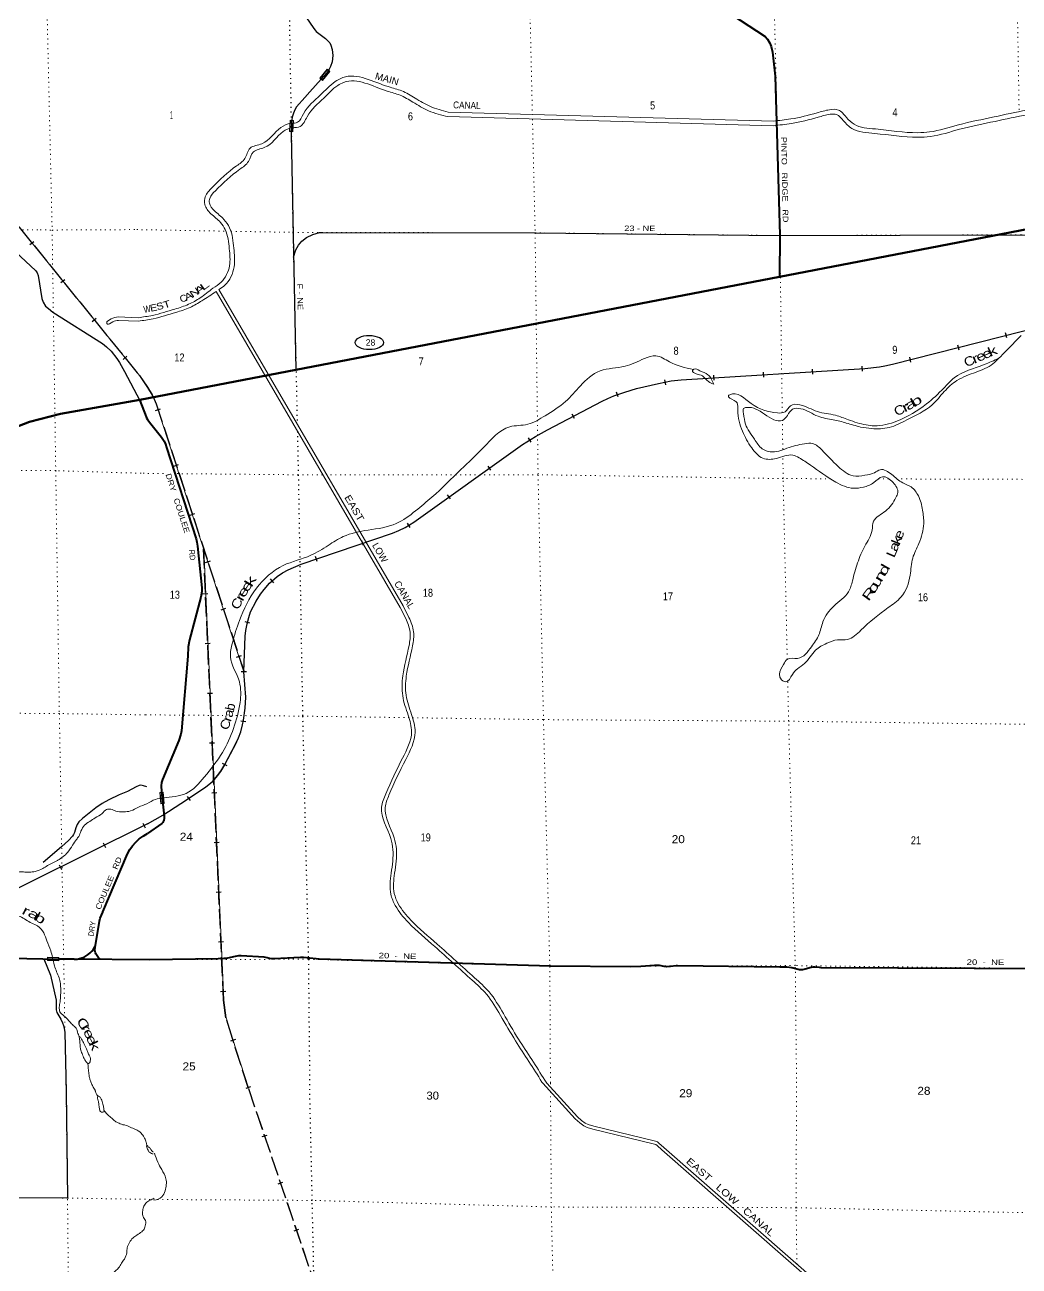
# Model space of a CAD drawing. Header units: feet. Extents: x 248627 to 501257, y -181930 to 5472.
# Drawn here: x 402043 to 423776, y -46077 to -18942 of the extents above; entities that cross this region are included whole.
import ezdxf
from ezdxf.enums import TextEntityAlignment as Align

# ---------------------------------------------------------------- set-up
doc = ezdxf.new("R2010")
doc.units = ezdxf.units.FT
doc.header["$LTSCALE"] = 70
for name, pattern in [('DOTTED', [1.5, 0.3, -1.2]), ('LONG_DASHED', [7.5, 6, -1.5]), ('MEDIUM_DASHED', [4.5, 3, -1.5])]:
    doc.linetypes.add(name, pattern=pattern)
for name, color, linetype, lineweight in [('17', 7, 'Continuous', 25), ('23', 7, 'Continuous', 70), ('26', 7, 'Continuous', 40), ('27', 7, 'Continuous', 40), ('29', 7, 'Continuous', 25), ('31', 7, 'Continuous', 13), ('34', 7, 'Continuous', 25), ('39', 7, 'Continuous', 13), ('41', 7, 'MEDIUM_DASHED', 13), ('49', 7, 'Continuous', 25), ('6', 7, 'DOTTED', 25), ('61', 7, 'Continuous', 13), ('63', 7, 'Continuous', 25), ('7', 7, 'DOTTED', 13)]:
    doc.layers.add(name, color=color, linetype=linetype, lineweight=lineweight)
doc.layers.add('30', color=7, linetype='Continuous')

msp = doc.modelspace()

# ---------------------------------------------------------------- linework, layer by layer
at = {"layer": '17'}
msp.add_ellipse((409573.38, -25887.16), major_axis=(309.24, -1), ratio=0.500121, dxfattribs=at)
at = {"layer": '23'}
msp.add_line((404554.73, -27140.36), (418540.17, -24448.1), dxfattribs=at)
for points in [[(418540.17, -24448.1), (428456.23, -22539.22), (428910.3, -22474.52), (429124.31, -22456.94)], [(381651.91, -38801.59), (391348.49, -35219.13), (391771.27, -35045.61), (392206.8, -34813.14), (392615.65, -34536.42), (400624.1, -28376.74), (401011.34, -28129.76), (401565.02, -27843.75), (402145.56, -27617.18), (402819.7, -27443.19), (404554.73, -27140.36)]]:
    msp.add_lwpolyline(points, dxfattribs=at)
at = {"layer": '26'}
msp.add_line((404773.59, -39378.54), (403123.39, -39369.4), dxfattribs=at)
for points in [[(417133.21, -18483.45), (418225.14, -19196.64), (418274.06, -19253.62), (418327.26, -19342.56), (418357.38, -19416.89), (418383.64, -19539.33), (418445.45, -20064.35), (418544.31, -23541), (418540.17, -24448.1)], [(404555.01, -27156.1), (404693.27, -27514.12), (404702.57, -27535.83), (404724.26, -27568.39), (404794.55, -27661.43), (405028.78, -27953.72), (405061.32, -28001.79), (405084.57, -28045.21), (405115.56, -28111.88), (405142.02, -28181.33), (405790.62, -30180.35), (405805.17, -30248.64), (405816.42, -30339.18), (405913.1, -31246.74), (405913.71, -31288), (405910.02, -31329.88), (405886.02, -31453.67), (405640.56, -32383.44), (405610.01, -32540.88), (405602.08, -32744.39), (405466.17, -34375.32), (405450.3, -34446.18), (405407.98, -34583.41), (405054.72, -35437.23), (405033.44, -35502.16), (405023.96, -35574.53), (405027.3, -35701.38), (405085.34, -36250.61), (405085.35, -36299.95), (405082.09, -36325.17), (405079.15, -36343.37), (405069.86, -36365.08), (405059.01, -36380.58), (405037.31, -36400.74), (404724.24, -36619.3)], [(403586.13, -39069.02), (403674.05, -38534.55), (403691.42, -38467.89), (403715.66, -38403.42), (403746.51, -38341.84), (403750.55, -38334.83), (404288.19, -37061.82), (404339.28, -36971.11), (404399.57, -36886.23), (404468.4, -36808.13), (404545.02, -36737.65), (404628.59, -36675.56), (404685.3, -36640.96), (404724.24, -36619.3)], [(403123.39, -39369.4), (403155.04, -39367.07), (403183.61, -39364.97), (403236.47, -39355.47), (403288.04, -39340.48), (403337.77, -39320.19), (403385.11, -39294.81), (403429.53, -39264.62), (403470.55, -39229.96), (403507.73, -39191.19), (403540.65, -39148.76), (403568.95, -39103.11), (403572.9, -39095.27), (403586.13, -39069.02)], [(403705.43, -39372.44), (403697.49, -39367.87), (403675.64, -39353.12), (403655.44, -39336.17), (403637.13, -39317.21), (403620.89, -39296.43), (403606.92, -39274.07), (403595.37, -39250.37), (403586.35, -39225.59), (403579.97, -39200.01), (403576.31, -39173.9), (403575.39, -39147.54), (403577.23, -39121.24), (403581.81, -39095.28), (403586.13, -39069.02)], [(381662.11, -39440.1), (386953.72, -39308.67), (392279.71, -39239.74), (397541.2, -39257.57), (402785.24, -39365.91)], [(429482.23, -39600.68), (419445.52, -39552.39), (419413.28, -39550.73), (419309.15, -39538.43), (419270.4, -39538.43), (419228.13, -39546.71), (419099.79, -39588.39), (419037.95, -39598.91), (419000.76, -39600.46), (418975.14, -39597.8), (418805.73, -39559.37), (418698.57, -39544.64), (418543.94, -39538.05), (416308.16, -39509.73), (416276.11, -39512.41), (416157.58, -39529.82), (416075.71, -39531.44), (416018.68, -39523.27), (415914.55, -39503.53), (415883.55, -39501.98), (415805.2, -39503.45), (415507.66, -39526.83), (415270.65, -39530.67), (413528.67, -39522.98), (408472.95, -39367.18), (408408.94, -39359.79), (408130.77, -39330.23), (408064.3, -39332.7), (407488.92, -39362.44), (407443.69, -39360.93), (407392.84, -39351.58), (407337.06, -39336.08), (407274.3, -39324.51), (406770.95, -39291.73), (406713.31, -39293.44), (406642.32, -39305.21), (406469.71, -39345.36), (406443.67, -39350.81), (406392.53, -39355.47), (406270.68, -39361.63), (404773.59, -39378.54)], [(403123.39, -39369.4), (402891.62, -39368.11), (402785.81, -39365.92)]]:
    msp.add_lwpolyline(points, dxfattribs=at)
at = {"layer": '29'}
for p, q in [((404219.84, -26518.36), (404555.01, -27156.1)), ((402914.42, -40960.34), (402944.25, -42266.19))]:
    msp.add_line(p, q, dxfattribs=at)
for points in [[(407944.09, -18416.92), (408356.78, -19023.97), (408386.21, -19059.73), (408411.12, -19085.4), (408497.77, -19153.61), (408617.3, -19243.11), (408705.64, -19339.41), (408730.86, -19383.58), (408757.24, -19479.11), (408772.89, -19612.79), (408760.29, -19749.49), (408726.66, -19856.73), (408697.24, -19909.31), (408645.2, -19989.67), (408268.4, -20406.52), (408163.46, -20531.75), (407979.8, -20738.45), (407940.68, -20798.85), (407915.27, -20875.11), (407889.38, -20960.82), (407879.53, -21017.48), (407872.15, -21075.36), (407869.23, -21126.91), (407864.76, -21329.06), (407965.15, -26483.84)], [(407912.89, -24019), (407965.9, -23858.55), (408021.19, -23755.29), (408096.2, -23673.49), (408199.87, -23593.46), (408339.98, -23526.29), (408407.23, -23505.26), (408484.43, -23485.15), (408543.52, -23485.15), (413196.03, -23490.35), (418540.62, -23549.01), (423821.6, -23532.56), (424687.49, -23538.84)], [(402460.96, -39358.47), (402603.3, -39719.26), (402731.11, -40261.65), (402729.53, -40473.81), (402741.5, -40529.87), (402828.91, -40676.64)], [(402944.25, -42266.19), (402975.71, -44588.03), (401489.88, -44582.66)]]:
    msp.add_lwpolyline(points, dxfattribs=at)
at = {"layer": '31'}
for p, q in [((408491.87, -20108.65), (408648.72, -19913.99)), ((408599.49, -20034.85), (408599.19, -20034.6)), ((408648.72, -19913.99), (408707.12, -19961.04)), ((407824.91, -21276.76), (407839.58, -21027.19)), ((407839.58, -21027.19), (407914.45, -21031.6)), ((407869.68, -21154.18), (407869.29, -21154.16))]:
    msp.add_line(p, q, dxfattribs=at)
for points in [[(408707.12, -19961.04), (408550.27, -20155.7), (408491.87, -20108.65)], [(407914.45, -21031.6), (407899.78, -21281.17), (407824.91, -21276.76)]]:
    msp.add_lwpolyline(points, dxfattribs=at)
for points in [[(408503.11, -20107.44), (408649.92, -19925.22), (408695.87, -19962.24), (408549.06, -20144.46)], [(407833.36, -21269.24), (407847.09, -21035.64), (407905.99, -21039.11), (407892.26, -21272.71)]]:
    msp.add_lwpolyline(points, close=True, dxfattribs=at)
at = {"layer": '34'}
for p, q in [((423503.07, -25784.8), (423475.84, -25677.6)), ((422464.51, -26051.31), (422437.28, -25944.11)), ((421411.5, -26316.11), (421384.27, -26208.9)), ((418195.31, -26646.84), (418188.43, -26536.45)), ((419265.28, -26577.48), (419258.4, -26467.08)), ((420349.13, -26512.48), (420342.24, -26402.09)), ((416051.81, -26808.89), (416030.88, -26700.28)), ((417111.47, -26711.84), (417104.58, -26601.44)), ((415009.45, -27077.56), (414973.22, -26973.05)), ((414056.44, -27549.61), (414005.43, -27451.47)), ((413106.32, -28067.16), (413049.14, -27972.47)), ((412231.03, -28678.46), (412166.75, -28588.45)), ((411345.91, -29307.34), (411281.63, -29217.33)), ((410468.44, -29928.52), (410409.16, -29835.14)), ((409446.99, -30326), (409411.47, -30221.25)), ((408432.39, -30672.74), (408396.87, -30567.99)), ((407486.93, -31138.5), (407413.4, -31055.87)), ((406963.17, -32019.4), (406856.19, -31991.27)), ((406884.83, -33087.34), (406774.27, -33083.8)), ((406870, -34177.84), (406760.39, -34162.98)), ((406461.79, -35137.3), (406363.96, -35085.69)), ((405661.57, -35897.12), (405595.91, -35808.11)), ((404620.31, -36396.22), (404669.51, -36495.29)), ((403755.43, -36825.11), (403804.64, -36924.17)), ((402796.31, -37304.39), (402845.51, -37403.46))]:
    msp.add_line(p, q, dxfattribs=at)
at = {"layer": '34', "lineweight": 13}
msp.add_line((404753.83, -36391.88), (400849.27, -38331.17), dxfattribs=at)
at = {"layer": '34'}
for points in [[(406830.22, -33086.69), (406855.13, -32308.45), (406869.76, -32185.09), (406899.33, -32037.21), (406936.26, -31896.75), (406976.92, -31774.06), (407096.39, -31539.33), (407191.23, -31390.21), (407274.98, -31284.23), (407391.98, -31149.91), (407555.98, -31003.97), (407674.06, -30921.9), (407796.01, -30854.11), (408083.11, -30730.75), (410080.81, -30053.46), (410216.01, -29999.34), (410358.7, -29930.42), (410545.55, -29811.81), (412922.39, -28114.45), (413206.99, -27942.58), (413465.51, -27792.31), (414664.45, -27169.09), (414787.57, -27109.95), (414915.68, -27052.28), (415154.49, -26969.5), (415410.29, -26888.55), (415891.72, -26781.48), (416168.94, -26728.06), (416385.77, -26702.4), (420406.12, -26451.6), (420725.75, -26415.22), (420838.95, -26395.52), (421006.44, -26362.67), (429040.81, -24321.76)], [(404721.16, -36406.33), (405058.4, -36215.45), (405454.64, -35964.78), (405994.09, -35608.93), (406147.56, -35480.32), (406255.78, -35354.8), (406323.43, -35260.03), (406412.13, -35114.42), (406657.81, -34648.8), (406714.76, -34528.61), (406764.55, -34393.6), (406802.12, -34244.29), (406824.22, -34144.5), (406859.93, -33881.1), (406871.92, -33640.14), (406830.22, -33086.81)], [(404720.49, -36409.67), (400849.79, -38332.14)]]:
    msp.add_lwpolyline(points, dxfattribs=at)
at = {"layer": '34', "lineweight": 13}
for points in [[(406831.32, -33086.73), (406856.23, -32308.53), (406870.85, -32185.26), (406900.4, -32037.46), (406937.32, -31897.06), (406977.94, -31774.48), (407097.35, -31539.88), (407192.13, -31390.85), (407275.83, -31284.93), (407392.76, -31150.69), (407556.66, -31004.84), (407674.64, -30922.83), (407796.5, -30855.1), (408083.5, -30731.78), (410081.19, -30054.49), (410216.45, -30000.35), (410359.24, -29931.38), (410546.16, -29812.72), (412922.99, -28115.37), (413207.55, -27943.53), (413466.04, -27793.27), (414664.94, -27170.07), (414788.03, -27110.95), (414916.09, -27053.3), (415154.84, -26970.54), (415410.58, -26889.61), (415891.94, -26782.56), (416169.11, -26729.15), (416385.87, -26703.5), (420406.22, -26452.7), (420725.91, -26416.31), (420839.15, -26396.6), (421006.68, -26363.74), (429041.12, -24322.82)], [(404545.83, -26609.4), (404721.42, -26866.74), (404823.11, -27035.87), (404867.43, -27124.55), (404910.89, -27232.2), (406831.32, -33086.73)], [(406928.77, -42176.55), (406584.13, -41098.45), (406443.48, -40645.5), (406390.66, -40265.59), (405952.18, -30406.62)], [(404721.7, -36407.29), (405058.97, -36216.39), (405455.24, -35965.7), (405994.75, -35609.81), (406148.33, -35481.11), (406256.65, -35355.48), (406324.35, -35260.64), (406413.09, -35114.96), (406658.79, -34649.29), (406715.78, -34529.04), (406765.6, -34393.93), (406803.19, -34244.54), (406825.3, -34144.69), (406861.03, -33881.2), (406873.02, -33640.13), (406831.32, -33086.73)]]:
    msp.add_lwpolyline(points, dxfattribs=at)
at = {"layer": '34', "linetype": 'LONG_DASHED', "lineweight": 13}
msp.add_lwpolyline([(406930.64, -42197.87), (409140.97, -48733.94), (409235.19, -48905.57), (409343.83, -49051.65), (409428.72, -49139.97), (409523.78, -49218.11), (409635.83, -49299.64), (409752.9, -49366.33), (409921.03, -49452.51), (410365.11, -49624.99), (412876.31, -50637.26), (413027.71, -50709.46), (413126.17, -50770.61), (413298.9, -50908.76), (413431.75, -51045.78), (413690.85, -51345.16), (415177.7, -53269.89), (415285.55, -53420.39), (415397.15, -53614.57), (432450.34, -87563.56)], dxfattribs=at)
at = {"layer": '39'}
for p, q in [((418402.89, -21046.92), (411294.46, -20849.35)), ((418400.11, -21146.88), (411291.68, -20949.31)), ((410243.95, -31679.77), (406221.04, -24774.68)), ((410308.76, -31642.02), (406282.24, -24730.1)), ((403851.98, -25418.35), (403932.23, -25368.75)), ((403891.6, -25482.03), (403966.25, -25435.59)), ((404086.12, -25328.29), (404522.61, -25344.81)), ((404089.37, -25403.22), (404523.95, -25419.91)), ((410243.95, -31679.77), (410366.81, -31917.43)), ((410308.76, -31642.02), (410438.31, -31894.8)), ((413345.13, -42051.59), (413364.6, -42077.71)), ((413408.39, -42011.31), (413448.61, -42076.17))]:
    msp.add_line(p, q, dxfattribs=at)
for points in [[(413364.6, -42077.71), (414074.05, -42855.89), (414170.62, -42944.88), (414258.9, -43006.16), (414330.92, -43043.44), (414459.94, -43082.73), (415806.8, -43407.96), (415836.16, -43419.8), (415860.19, -43436.98), (415964.17, -43532.09), (421383.44, -48282.09)], [(413448.61, -42076.17), (414120.52, -42809.55), (414211.73, -42893.6), (414292.81, -42949.88), (414355.75, -42982.46), (414477.2, -43019.44), (415826.87, -43345.35), (415867.93, -43361.92), (415901.53, -43385.93), (416007.91, -43483.24), (421431.16, -48236.73)]]:
    msp.add_lwpolyline(points, dxfattribs=at)
for centre, radius, start, end in [((403870, -25451.29), 37.55, 118.66914, 305.10126), ((404102.38, -25703), 375.06, 92.48392, 116.97806), ((404102.38, -25703), 300.06, 92.48514, 116.97912)]:
    msp.add_arc(centre, radius, start, end, dxfattribs=at)
for points in [[(434688.58, -14836.43), (434561.15, -15321.23), (434342.17, -15982.14), (434086.53, -16793.85), (433916.91, -17161.49), (433516.35, -17725.45), (433127.41, -18139.18), (432879.26, -18228.14), (432692.85, -18383.12), (432482.85, -18484.56), (432191.65, -18505.3), (431721.42, -18438.15), (431487.64, -18493.18), (430944.81, -18700.68), (430486.88, -18909.94), (430311.76, -19023.17), (429920.56, -19083.56), (429473.4, -19128.31), (429194.3, -19264.32), (428338.05, -19598.54), (427838.14, -19740.13), (426994.86, -19791.17), (426703.41, -19845.61), (426473.87, -19947.43), (425790.93, -20355.53), (425260.5, -20662.53), (425060.95, -20725.56), (423957.71, -20906.56), (423248.25, -21053.29), (422473.92, -21225.46), (421834.85, -21383.32), (421558.84, -21400.95), (420619.32, -21316.95), (420120.57, -21207.17), (419933.04, -21039.13), (419783.97, -20903.39), (419643.1, -20898.41), (419381.41, -20962.44), (418801.2, -21098.41), (418400.11, -21146.88)], [(434575.6, -14801.22), (434465.24, -15292.76), (434247.01, -15951.39), (433993.06, -16757.74), (433830, -17111.16), (433438.79, -17661.95), (433071.02, -18053.16), (432828.9, -18139.96), (432638.33, -18298.4), (432456.62, -18386.17), (432195.21, -18404.79), (431716.88, -18336.49), (431458.2, -18397.38), (430906.14, -18608.41), (430438.69, -18822.01), (430275.4, -18927.6), (429907.94, -18984.32), (429445.66, -19030.59), (429154.15, -19172.64), (428306.17, -19503.64), (427821.3, -19640.97), (426982.61, -19691.73), (426673.55, -19749.46), (426427.78, -19858.48), (425740.23, -20269.33), (425219.91, -20570.48), (425037.68, -20628.04), (423939.48, -20808.21), (423227.27, -20955.51), (422451.07, -21128.1), (421819.55, -21284.09), (421560.11, -21300.66), (420634.58, -21217.92), (420167.73, -21115.16), (420000.07, -20964.92), (419824.17, -20804.75), (419632.79, -20797.98), (419358.12, -20865.19), (418782.6, -21000.06), (418402.89, -21046.92)], [(411294.46, -20849.35), (410905.8, -20727.1), (410572.47, -20543.46), (410281.88, -20387.28), (409986.33, -20293.65), (408994.38, -20095.19), (408824.79, -20184.76), (408503.59, -20474.42), (408134.19, -20887.82), (408002.44, -21071.45), (407861.93, -21096.04), (407637.99, -21186.55), (407225.28, -21540.25), (406967.26, -21639.41), (406850.33, -21865.1), (406671.88, -22025.35), (406132.43, -22502.14), (405986.83, -22700.1), (405975.61, -22867.54), (406109.96, -23070.74), (406318.61, -23262.59), (406423.99, -23419.95), (406511.68, -23837.55), (406516.02, -24208.22), (406334.95, -24568), (406151.11, -24701.9)], [(411291.68, -20949.31), (410867.31, -20820.07), (410524.67, -20631.3), (410242.77, -20479.79), (409961.35, -20390.63), (409009.63, -20200.22), (408882.51, -20267.37), (408574.56, -20545.07), (408212.32, -20950.46), (408059.89, -21162.92), (407889.59, -21192.72), (407690.64, -21273.13), (407277.26, -21627.41), (407038.58, -21719.13), (406930.72, -21927.31), (406738.4, -22100.02), (406206.66, -22569.99), (406084.66, -22735.87), (406077.64, -22840.55), (406186.64, -23005.4), (406395.07, -23197.04), (406517.87, -23380.42), (406611.56, -23826.59), (406616.3, -24231.41), (406413.39, -24634.58), (406282.24, -24730.1)], [(406151.11, -24701.9), (405873.73, -24910.45), (405622.47, -25051.81), (405322.25, -25155.73), (404831.34, -25293.17), (404522.61, -25344.81)], [(406221.04, -24774.68), (405914.83, -24973.38), (405653.37, -25120.48), (405344.65, -25227.34), (404847.68, -25366.48), (404523.95, -25419.91)], [(423821.17, -25731.43), (423648.42, -25909.07), (423331.77, -26228.87)], [(416656.28, -26476.47), (416131.46, -26308.94), (415835.29, -26179.05), (415584.63, -26237.78), (415160.66, -26404.29), (414614.82, -26508.42), (414187.47, -26830.14), (413859.19, -27176.34), (413415.53, -27486.25), (413034.21, -27674.18), (412642.55, -27729.31), (412064.45, -28182.59), (411575.38, -28662.54), (410941.46, -29265.89), (410584.17, -29564.23), (410162.14, -29843.54), (409546.51, -29987.16), (409003.34, -30129.53), (408672.4, -30320.63), (408293.61, -30538.74), (407691.4, -30760.72), (407106, -31258.45), (406731.54, -31964.11), (406578.88, -32454.37), (406537.73, -32755.31), (406732.4, -33306.06), (406746.17, -33757.17), (406604.89, -34323.8), (406364.18, -34845.8), (405962.74, -35386.7), (405572.2, -35742.04), (405064.5, -35839.47), (404895.39, -35873.32), (404712.14, -35974.47)], [(423331.77, -26228.87), (423010.04, -26369.43), (422356.42, -26657.51), (422126.96, -26884.4), (421752.32, -27227.37), (421104.43, -27603.27), (420606.9, -27706.57), (420431.41, -27687.43), (420042.93, -27575.26), (419759.38, -27477.4), (419367.39, -27395.51), (418984.36, -27248.99), (418779.34, -27268.65), (418660.86, -27403.69), (418496.12, -27424.67), (417916.79, -27219.08), (417450.44, -27027.65), (417420.59, -27048.32), (417547.21, -27152.92), (417608.56, -27208.28), (417625.31, -27363.15), (417727.89, -27826.83), (417929.41, -28190.07), (418174.87, -28415.53), (418468.9, -28420.53), (418830.09, -28349.81), (418963.93, -28405.93), (419212.28, -28564.85), (419766.31, -28938.12), (420157.18, -29072.42), (420370.19, -29048.59), (420600.03, -28949.92), (420785.07, -28821.79), (421018.78, -28948.73), (421123.22, -29168.57), (421082.75, -29274.04), (420856.29, -29570.13), (420594.37, -29794.28), (420561.53, -29992.31), (420402.32, -30335.59), (420245.54, -30703.01), (420131.47, -31095.88), (420047.02, -31337.12), (419726.18, -31646.92), (419486.46, -31991.59), (419396.76, -32279.27), (419238.08, -32535.89), (418932.4, -32791.03), (418709.23, -32808.99), (418624.62, -32923.29), (418537.71, -33138.38), (418557.34, -33226.7), (418671.44, -33305.32), (418819.66, -33143.58), (418930.27, -33018.76), (419085.33, -32903.24), (419325.98, -32612.96), (419569.01, -32461.67), (419807.32, -32387.03), (420022.61, -32379.28), (420317.08, -32174.71), (420914.66, -31682.81), (421192.57, -31452.33), (421393.74, -30973.33), (421449.75, -30599.59), (421583.17, -30278.92), (421688.43, -29841.87), (421665.27, -29548.09), (421573.44, -29241.39), (421415.04, -29044.64), (421230.26, -28953.13), (420991.59, -28771.88), (420736.12, -28667.49), (420612.4, -28732.09), (420403.97, -28788.08), (420144.47, -28800.62), (419820.85, -28596.65), (419460.29, -28234.15), (419266.67, -28096.44), (419081.49, -28099.64), (418700.66, -28198.91), (418335.55, -28275.74), (418161.25, -28208.23), (417988.52, -27997.63), (417795.71, -27672.52), (417749.43, -27439.58), (417753.57, -27328.69), (417815.62, -27307.47), (418210.73, -27453.78), (418599.59, -27588.11), (418714.57, -27483.36)], [(418714.57, -27483.36), (418822.92, -27344.47), (419001.92, -27333.32), (419381.27, -27500.05), (419712.74, -27574.92), (419997.84, -27646.57), (420310.72, -27733.92), (420551.58, -27767.97), (420936, -27743.77), (421317.44, -27579.44), (421875.48, -27247.4), (422138.3, -26958.75), (422412.02, -26718.28), (422835.68, -26533.64), (423202.98, -26349.98), (423331.77, -26228.87)], [(417100.14, -26793.93), (416971.83, -26590.62), (416797.18, -26502.96), (416661.74, -26471.05), (416638, -26495.64), (416717.84, -26572.84), (416851.48, -26616.87), (416919, -26680.19), (417055.62, -26780.59), (417100.14, -26793.93)], [(413345.13, -42051.59), (413059.6, -41603.16), (412770.05, -41154.8), (412438.3, -40594.32), (412130.36, -40130.16), (411821.15, -39827.21), (411005.22, -39091.74), (410426.43, -38565.76), (410140.24, -38195.92), (410043.37, -37947.74), (410049.52, -37484.2), (410088.98, -36967.68), (410040.59, -36728.74), (409841.67, -36047.09), (409931.26, -35753.37), (410298.4, -34973.29), (410495.91, -34397.63), (410421.22, -34034.21), (410301.19, -33609.11), (410305.77, -33171.79), (410441.37, -32508.54), (410462.6, -32220.03), (410366.81, -31917.43)], [(413408.39, -42011.31), (413122.73, -41562.67), (412833.85, -41115.34), (412501.86, -40554.46), (412188.49, -40082.12), (411872.52, -39772.55), (411055.55, -39036.13), (410481.73, -38514.67), (410206.17, -38158.57), (410118.56, -37934.1), (410124.48, -37487.56), (410164.56, -36963), (410113.47, -36710.76), (409919.94, -36047.56), (410001.42, -35780.42), (410368.01, -35001.51), (410573.5, -34402.6), (410494.14, -34016.45), (410376.3, -33599.11), (410380.69, -33179.77), (410515.81, -32518.85), (410538.46, -32211.15), (410438.31, -31894.8)], [(404712.14, -35974.47), (404527.31, -36041.15), (404355.79, -36126), (404200.35, -36144.28), (404032.76, -36130.3), (403919.65, -36088.04), (403830.82, -36094.16), (403731.98, -36180.96), (403578.65, -36277.89), (403461.64, -36354.63), (403346.65, -36437.41), (403270.07, -36568.56), (403221.74, -36681.54), (403169.33, -36752.17), (403084.67, -36873.24), (402975.83, -37036.69), (402881.03, -37123.48), (402766.04, -37204.25), (402713.58, -37234.54), (402538.03, -37321.41), (402435.13, -37388.05), (402267.63, -37448.69), (402142.47, -37464.92), (402013.25, -37458.98), (401896.15, -37465.13), (401809.38, -37501.5), (401706.5, -37584.27), (401631.92, -37689.2), (401565.4, -37786.06), (401462.52, -37864.8), (401349.53, -37929.43), (401270.87, -38002.1), (401268.91, -38010.46)], [(401322.58, -38206.98), (401378.15, -38250.07), (401563.99, -38330.58), (401719.5, -38376.84), (401939.64, -38435.14), (402194.19, -38580.14), (402321.46, -38640.53), (402454.88, -38793.7), (402521.7, -38965.06), (402608.76, -39184.82), (402649.83, -39326.12)], [(402649.83, -39326.12), (402687.87, -39509.45), (402791.13, -39773.55), (402809.37, -39836.06), (402823.64, -39959.07), (402825.88, -40154.69), (402811.91, -40297.89), (402795.89, -40418.91), (402810.13, -40517.71), (402844.51, -40564.07), (402862.7, -40578.17), (402941.51, -40644.66), (403062.8, -40779.68), (403141.62, -40852.22), (403178.02, -40900.59), (403196.25, -40959.06), (403230.71, -41073.99), (403244.95, -41168.76), (403255.18, -41293.79), (403273.44, -41376.46), (403317.99, -41487.35), (403366.55, -41588.14), (403415.08, -41648.61), (403427.28, -41723.21), (403439.52, -41844.21), (403455.8, -41957.13), (403476.07, -42027.7), (403510.48, -42106.33), (403548.93, -42184.95), (403579.27, -42231.31), (403585.83, -42254.54)], [(403230.71, -41059.79), (403244.83, -41063.89), (403281.23, -41114.28), (403335.85, -41213.06), (403388.47, -41325.95), (403420.86, -41402.56), (403455.27, -41483.2), (403475.53, -41539.65), (403473.56, -41590.07), (403459.48, -41632.43), (403433.25, -41650.61), (403418.93, -41663.75)], [(403585.51, -42253.67), (403607.93, -42314.12), (403634.57, -42347.92), (403675.13, -42373.47), (403712.07, -42423.21), (403732.98, -42475.22), (403748, -42535.37), (403758.71, -42577.47), (403769.45, -42621.58), (403770.22, -42669.87), (403803.02, -42711.63), (403876.56, -42791.01), (403966.04, -42862.09), (404033.25, -42921.44), (404103.98, -42950.54), (404154.58, -42975.93), (404221.08, -42991.01), (404348.31, -43037.36), (404463.59, -43089.93), (404536.5, -43129.06), (404622.22, -43216.3), (404661.42, -43282.11), (404694.99, -43372.17), (404716.18, -43442.28), (404769.15, -43489.77), (404806.05, -43537.51), (404844.89, -43581.19), (404848.12, -43583.8)], [(403783.16, -42688.89), (403746.78, -42710.49), (403694.3, -42693.18), (403673.23, -42631.11), (403659.71, -42538.74), (403646.41, -42460.45), (403633.46, -42404.29), (403638.71, -42355.91)], [(404848.78, -43624.98), (404809.25, -43611.93), (404768.71, -43588.4), (404744.21, -43562.61), (404727.44, -43518.59), (404708.7, -43476.61), (404708.03, -43434.36), (404710.94, -43428.28)], [(404876.68, -43607.93), (404949.3, -43804.54), (405033.66, -43962.92), (405126.53, -44165.47), (405106.99, -44430.78), (405035.66, -44563.69), (404864.81, -44636.73)], [(404866.51, -44593.77), (404779.46, -44636.81), (404686.11, -44700.63), (404633.27, -44785.97), (404616.87, -44890.88), (404626.58, -44995.39), (404678.08, -45077.12), (404675.93, -45193.88), (404658.73, -45248.49), (404599.71, -45323.86), (404488.46, -45398.02), (404407.09, -45457.64), (404328.41, -45559.48), (404282.07, -45674.91), (404269.76, -45783.78), (404217.75, -45921.43), (404155, -46014.98), (404092.34, -46114.56), (404023.15, -46182.04), (403889.85, -46258.55), (403823.87, -46275.67), (403689.32, -46273.71), (403598.44, -46240.89), (403490.08, -46244.56), (403367.4, -46357.14), (403312.05, -46537.12), (403270.24, -46684.68), (403218.3, -46826.36), (403133.24, -46906.16), (403098.11, -46969.09), (403090.21, -46977.26), (403073.3, -47049.97), (403030.94, -47163.33), (402988.75, -47286.75), (402975.69, -47349.34), (402964.94, -47430.01), (402959.59, -47472.36), (402932.16, -47515.04), (402905.57, -47610.05), (402875.68, -47749.38), (402826, -47907.12), (402807.54, -48008.04), (402811.86, -48152.88), (402818.48, -48315.8), (402815.39, -48499), (402799.67, -48646.16), (402797.39, -48754.88), (402795.24, -48871.64), (402779.69, -49028.86), (402800.97, -49229.8), (402818.67, -49332.17), (402828.79, -49462.84), (402834.29, -49555.33), (402819.48, -49634.05), (402797.23, -49749.11), (402768.57, -49840.12), (402741.85, -49927.07), (402691.46, -50040.55), (402659.17, -50155.77), (402638.48, -50242.63), (402623.74, -50325.37), (402610.94, -50404.06), (402618.54, -50502.56), (402622.09, -50599.12), (402616.94, -50653.54), (402599.03, -50663.87), (402653.44, -50801.91), (402724.95, -50879.3), (402843.3, -50998.24), (402935.11, -51089.41), (403051.26, -51196.31), (403163.46, -51307.3), (403274.67, -51355.9), (403418.18, -51416.09), (403537.38, -51462.56), (403614.21, -51495.6), (403652.47, -51503.06), (403735.77, -51564.17), (403819.13, -51629.31), (403824.59, -51719.79), (403850.42, -51828.08), (403871.71, -51904.23), (403884.62, -51958.37), (403899.45, -52006.45), (403882.44, -52073.13), (403878.13, -52179.86), (403940.15, -52291.62), (403955.23, -52355.79), (403935.08, -52476.86), (403869.89, -52669.06), (403787.87, -52813.21), (403664.95, -53036.49), (403615.78, -53226.43), (403581.33, -53331.61), (403572.54, -53410.24), (403598.21, -53508.47), (403637.6, -53586.35)]]:
    msp.add_spline(points, degree=3, dxfattribs=at)
at = {"layer": '49'}
for points in [[(401776.85, -23793.98), (401806.39, -23852.3), (401829.66, -23888.42), (401951.58, -24003.98), (402285.27, -24318.58), (402315.74, -24361.91), (402336.61, -24421.3), (402413.61, -24922.08), (402442.48, -25005.55), (402497.03, -25089.01), (402557.99, -25146.8), (402657.46, -25223.84), (403741.95, -25910.81), (403830.18, -25979.83), (403926.44, -26076.14), (404054.78, -26236.65), (404114.14, -26321.71), (404219.84, -26518.36)], [(404705.96, -35597.17), (404636.97, -35575.65), (404577.76, -35565.21), (404544.09, -35571.01), (404475.59, -35602.38), (404285.2, -35699.94), (404104.09, -35774.28), (403876.55, -35881.14), (403732.59, -35964.77), (403597.92, -36057.69), (403300.72, -36290), (403222.94, -36367.81), (403184.63, -36424.74), (403154.44, -36492.1), (403128.9, -36596.64), (403108.01, -36640.78), (403083.62, -36676.78), (402998.88, -36773.19), (402854.92, -36903.28), (402743.47, -37000.85), (402441.63, -37256.39)], [(402828.91, -40676.64), (402866.52, -40757.22), (402887.42, -40819.94), (402903.67, -40880.34), (402914.42, -40960.34)]]:
    msp.add_lwpolyline(points, dxfattribs=at)
at = {"layer": '6'}
for points in [[(407339.3, 3672.17), (407381.99, 3022.8), (407481.04, -2284.91), (407588.35, -7604.57), (407693.26, -12902.1), (407814.56, -18215.47), (407902.75, -23477.02), (407995.24, -27665.46)], [(407998.85, -27829.34), (408019.81, -28778.37), (408112.27, -34053.95), (408239.6, -39367.21), (408268.09, -42170.2)], [(408943.41, -81705.08), (408826.89, -76336.77), (408719.11, -71034.72), (408619.73, -65764.78), (408542.71, -60510.83), (408481.4, -55212.61), (408438.8, -49968.56), (408324.7, -44640.41), (408268.09, -42170.2)]]:
    msp.add_lwpolyline(points, dxfattribs=at)
at = {"layer": '61'}
for p, q in [((404992.6, -35723.3), (405067.26, -35716.2)), ((405016.3, -35972.18), (404992.6, -35723.3)), ((405041.78, -35844.19), (405041.39, -35844.22)), ((402536.13, -39323.65), (402786.08, -39328.37)), ((402786.08, -39328.37), (402784.67, -39403.35))]:
    msp.add_line(p, q, dxfattribs=at)
for points in [[(405023.5, -35963.45), (405001.32, -35730.5), (405060.05, -35724.92), (405082.23, -35957.86)], [(402542.85, -39390.79), (402543.97, -39331.79), (402777.93, -39336.21), (402776.82, -39395.2)]]:
    msp.add_lwpolyline(points, close=True, dxfattribs=at)
for points in [[(405067.26, -35716.2), (405090.96, -35965.07), (405016.3, -35972.18)], [(402784.67, -39403.35), (402534.71, -39398.64), (402536.13, -39323.65)]]:
    msp.add_lwpolyline(points, dxfattribs=at)
at = {"layer": '63', "lineweight": 13}
msp.add_line((400928.03, -22142.74), (404575.32, -26647.14), dxfattribs=at)
at = {"layer": '63'}
for p, q in [((402154.67, -23746.81), (402240.64, -23677.2)), ((402831.43, -24578.46), (402917.39, -24508.85)), ((403512.68, -25423.94), (403598.64, -25354.34)), ((404189.44, -26255.59), (404275.4, -26185.99)), ((404900.3, -27370.41), (405005.4, -27335.94)), ((405298.44, -28591.28), (405403.54, -28556.81)), ((405654.74, -29661.89), (405759.84, -29627.42)), ((405993.8, -30695.54), (406098.9, -30661.07)), ((406046.12, -31382.32), (405935.62, -31387.24)), ((406332.87, -31729.19), (406437.97, -31694.72)), ((406094.46, -32469.09), (405983.96, -32474)), ((406671.93, -32762.84), (406777.03, -32728.37)), ((406142.79, -33555.85), (406032.29, -33560.77)), ((406191.13, -34642.62), (406080.63, -34647.53)), ((406239.46, -35729.38), (406128.96, -35734.3)), ((406287.8, -36816.15), (406177.29, -36821.06)), ((406336.13, -37902.92), (406225.63, -37907.83)), ((406384.46, -38989.68), (406273.96, -38994.6)), ((406432.8, -40076.45), (406322.3, -40081.36)), ((406645.3, -41123.94), (406539.94, -41157.62)), ((406976.54, -42160.13), (406871.18, -42193.81)), ((407231.65, -43245.6), (407336.43, -43210.16)), ((407580.14, -44276.11), (407684.92, -44240.67)), ((407928.63, -45306.62), (408033.41, -45271.18))]:
    msp.add_line(p, q, dxfattribs=at)
at = {"layer": '63', "linetype": 'LONG_DASHED'}
for points in [[(400928.9, -22142.06), (404545.21, -26608.22)], [(404549.22, -26607.09), (404724.87, -26864.53), (404826.71, -27033.89), (404871.17, -27122.86), (404914.74, -27230.79), (406835.22, -33085.45)], [(406930.13, -42194.29), (406580.22, -41099.68), (406439.47, -40646.4), (406386.57, -40265.96), (405946.75, -30376.92)], [(406931.14, -42196.45), (409144.74, -48732.28), (409238.65, -48903.35), (409346.97, -49049), (409431.51, -49136.96), (409526.29, -49214.87), (409638.06, -49296.19), (409754.85, -49362.72), (409922.71, -49448.76), (410366.62, -49621.18), (412877.96, -50633.5), (413029.68, -50705.86), (413128.54, -50767.26), (413301.66, -50905.72), (413434.77, -51043.01), (413694.02, -51342.56), (415180.99, -53267.44), (415289, -53418.17), (415400.76, -53612.63), (432450.85, -87564.16)]]:
    msp.add_lwpolyline(points, dxfattribs=at)
at = {"layer": '7'}
for p, q in [((404488.17, -23418.66), (406433.88, -23453.02)), ((418608.6, -28220.47), (418600.01, -27594.66)), ((405070.59, -28750.24), (404583.43, -28745.59)), ((420926.17, -28868.47), (420707.07, -28867.79)), ((404677.86, -34025.66), (406366.76, -34039.57)), ((413530.8, -42074.67), (413531.46, -42166.59)), ((408324.7, -44640.41), (404867.32, -44619.35))]:
    msp.add_line(p, q, dxfattribs=at)
for points in [[(418597.62, -27419.92), (418544.82, -23571.23), (418418.76, -18332.49), (418299, -12990.89), (418199.33, -7646.92), (418126.51, -2342.79), (418089.09, 3010.31), (417995.76, 3866.83)], [(423328.66, 3966.13), (423350.48, 2978.29), (423391.02, -2322.37), (423483.02, -7688.63), (423595.88, -12979.98), (423732.51, -18365.62), (423774.91, -20838.81)], [(402044.95, 3577.32), (402078.37, 3114.6), (402222.13, -2274.78), (402316.9, -7564.61), (402403.58, -12848.39), (402518.6, -18194.67), (402639.55, -23428.01), (402718.13, -28687.6), (402796.77, -33997.61), (402891.62, -39368.11), (402944.25, -42266.19)], [(412614.3, 3767.9), (412660.21, 3065.62), (412783.41, -2241.67), (412880.62, -7559.48), (412972.48, -12917.69), (413076.35, -18271.65), (413136.66, -20901.59)], [(413139.03, -21004.93), (413196.03, -23490.35), (413260.48, -28776.49), (413378.44, -34130.21), (413517.25, -39525.89), (413530.8, -42074.67)], [(373372.51, -23677.24), (376019.49, -23617.39), (381325.3, -23546.91), (386604.94, -23556.21), (391965.19, -23422.71), (397369.94, -23367.83), (402379.46, -23425.04)], [(402379.46, -23425.04), (402639.55, -23428.01), (404488.17, -23418.66)], [(406548.35, -23455.04), (407904.8, -23479), (413196.03, -23490.35), (418544.44, -23549.07), (423821.09, -23532.46), (429112.25, -23539.78), (434400.11, -23589.48), (435613.76, -23603.86)], [(418706.14, -32812.68), (418617.39, -28861.26), (418610.93, -28390.39)], [(404583.43, -28745.59), (402718.13, -28687.6), (399222.14, -28671.99)], [(408550.95, -28778.21), (408017.8, -28778.4), (405292.09, -28752.36)], [(419658.37, -28864.51), (418617.39, -28861.26), (413260.48, -28776.49), (408643.26, -28778.17)], [(435716.12, -28918.33), (434569.5, -28889.92), (429254.54, -28903.16), (423950.99, -28877.92), (421123.09, -28869.09)], [(418909.01, -41975.79), (418882.47, -39507.75), (418736.5, -34164.59), (418716.26, -33263.49)], [(404677.86, -34025.66), (402796.77, -33997.61), (397466.62, -33963.69), (393130.8, -33967.28)], [(406654.77, -34041.94), (408112.27, -34053.95), (410436, -34087.6)], [(410517.24, -34088.78), (413378.44, -34130.21), (418736.5, -34164.59), (423984.41, -34233.1), (429360.45, -34259.11), (434670.07, -34286.26), (435819.86, -34304.82)], [(373634.26, -39554.55), (376267.48, -39517.16), (381662.11, -39440.1), (386953.72, -39308.67), (392279.71, -39239.74), (397541.2, -39257.57), (402785.24, -39365.91)], [(402785.24, -39365.91), (402891.62, -39368.11), (404773.59, -39378.54)], [(435922.43, -39630.6), (434743.13, -39604.49), (429482.23, -39600.68), (424182.64, -39571.34), (418884.48, -39507.72), (413516.33, -39522.14), (408239.6, -39367.21), (404773.59, -39378.54)], [(418916.38, -46031.64), (418901.65, -44799.33), (418909.01, -41975.79)], [(403063.53, -51079), (403030.32, -49886.42), (402975.71, -44588.03), (402944.25, -42266.19)], [(413532.13, -42259.99), (413550.23, -44783.43), (413663.34, -50013.12), (413754.22, -55240.89), (413880.53, -60592.34), (413925.57, -65865.26), (414057.43, -71153.15), (413979.09, -72384.75)], [(373722.29, -44897.1), (376347.12, -44860.06), (381655.02, -44696.03), (386983.9, -44588.04), (392284.18, -44575.09), (397606.54, -44561.79), (402975.71, -44588.03), (404867.32, -44619.35)], [(417402.46, -44794.88), (413550.23, -44783.43), (408324.7, -44640.41)], [(436013.52, -44971), (434829.97, -44968.11), (429524.75, -44929.92), (424277.36, -44916.94), (418901.65, -44799.33), (417507.7, -44795.19)]]:
    msp.add_lwpolyline(points, dxfattribs=at)

# ---------------------------------------------------------------- texts
at = {"layer": '17'}
msp.add_text('28', height=140, dxfattribs=at).set_placement((409599.43, -25955.47), align=Align.CENTER)
at = {"layer": '27'}
for s, rotation, width, p in [('PINTO   RIDGE   RD', 271.238, 1.25, (418571.73, -21392.12)), ('DRY   COULEE', 287.976, 1.2, (405117.24, -28771.54)), ('RD', 276.388, 0.85, (405629.03, -30419.62)), ('COULEE   RD', 67.104, 1.2, (403690.89, -38296.18)), ('DRY', 80.659, 0.95, (403541.3, -38874.55)), ('20  -  NE', 358.53, 1.3, (409776.37, -39344.43)), ('20  -  NE', 359.747, 1.3, (422627.82, -39491.2))]:
    msp.add_text(s, height=120, rotation=rotation, dxfattribs=dict(at, width=width)).set_placement(p)
at = {"layer": '30', "width": 1.25}
for s, rotation, p in [('23 - NE', 359.871, (415484.18, -23450.84)), ('F - NE', 271.215, (408001.34, -24888.01))]:
    msp.add_text(s, height=120, rotation=rotation, dxfattribs=at).set_placement(p, align=Align.CENTER)
at = {"layer": '41'}
for s, height, rotation, width, p in [('MAIN', 150, 344.497, 1.05, (409684.63, -20126.22)), ('CANAL', 150, 358.408, 0.9, (411401.46, -20766.25)), ('EAST', 150, 300.223, 1.2, (409020.9, -29271.16)), ('r', 200, 331.863, 1.6, (401960.42, -38362.56)), ('a', 200, 329.23, 1.6, (402088.61, -38408.61)), ('b', 200, 329.591, 1.55, (402229.19, -38497.33)), ('C', 200, 304.251, 1.45, (403158.96, -40720.59)), ('r', 200, 300.32, 1.65, (403255.53, -40853.38)), ('e', 200, 296.548, 1.4, (403309.21, -40945.52)), ('e', 200, 299.165, 1.45, (403366.45, -41082.2)), ('k', 200, 294.909, 1.5, (403432.01, -41207.38)), ('EAST   LOW   CANAL', 150, 318.765, 1.25, (416483.22, -43804.85))]:
    msp.add_text(s, height=height, rotation=rotation, dxfattribs=dict(at, width=width)).set_placement(p)
for s, height, rotation, width, p in [('N', 150, 34.162, 1.5, (405794.82, -24853.42)), ('A', 150, 36.938, 1.65, (405905.46, -24784.94)), ('L', 150, 36.938, 1.8, (406015.21, -24703.06)), ('T', 150, 17.496, 1.35, (405167.36, -25122.26)), ('C', 150, 20.454, 1.1, (405533.98, -24990.69)), ('A', 150, 26.868, 1.35, (405652.48, -24941.24)), ('W', 150, 9.496, 0.8, (404727.22, -25226.02)), ('E', 150, 11.938, 1.2, (404872.56, -25198.96)), ('S', 150, 15.616, 1.2, (405016.65, -25162.18)), ('e', 200, 23.6, 1.3, (423107.09, -26217.91)), ('k', 200, 23.6, 1.45, (423231.19, -26163.69)), ('C', 200, 23.306, 1.2, (422724.03, -26383.76)), ('r', 200, 23.306, 1.45, (422853.03, -26328.88)), ('e', 200, 23.306, 1.3, (422971.04, -26275.9)), ('b', 200, 32.165, 1.65, (421577.41, -27245.75)), ('C', 200, 23.607, 1.2, (421196.7, -27453.82)), ('r', 200, 27.156, 1.55, (421333.57, -27386.53)), ('a', 200, 30.953, 1.6, (421446.07, -27321.84)), ('k', 200, 68.546, 1.4, (421191.98, -30241.33)), ('e', 200, 68.546, 1.25, (421241.51, -30115.3)), ('a', 200, 68.546, 1.35, (421134.35, -30380.37)), ('L', 200, 66.576, 1.35, (421081.62, -30516.26)), ('n', 200, 60.603, 1.55, (420818.9, -31041.81)), ('d', 200, 60.603, 1.65, (420904.83, -30902.25)), ('e', 200, 57.921, 1.55, (406972.99, -31264.91)), ('k', 200, 58.646, 1.7, (407055.38, -31154.36)), ('o', 200, 56.517, 1.6, (420664.56, -31294.38)), ('u', 200, 58.349, 1.7, (420747.56, -31164.48)), ('C', 200, 64.364, 1.25, (406764.85, -31636.65)), ('r', 200, 61.159, 1.6, (406834.76, -31500.81)), ('e', 200, 57.921, 1.55, (406895.36, -31386.86)), ('R', 200, 54.051, 1.6, (420573.12, -31433.51)), ('b', 200, 77.931, 1.05, (406631.36, -33870.92)), ('C', 200, 69.017, 1.15, (406517.54, -34272.3)), ('r', 200, 71.699, 1.3, (406561.03, -34137.93)), ('a', 200, 75.141, 1.15, (406593.98, -34013.83))]:
    msp.add_text(s, height=height, rotation=rotation, dxfattribs=dict(at, width=width)).set_placement(p, align=Align.CENTER)
for s, rotation, p in [('LOW', 300.223, (409627.26, -30319.22)), ('CANAL', 300.225, (410108.39, -31151.35))]:
    msp.add_text(s, height=150, rotation=rotation, dxfattribs=at).set_placement(p)
at = {"layer": '7'}
for s, width, p in [('5', 0.85, (415708.98, -20790.36)), ('1', 0.4, (405214.22, -21003.63)), ('6', 0.85, (410415.71, -21029.76)), ('4', 0.85, (421006.36, -20943.51)), ('8', 0.85, (416221.43, -26153.95)), ('9', 0.85, (421002.36, -26133.54)), ('12', 0.85, (405311.08, -26301.41)), ('7', 0.85, (410648.8, -26389.04)), ('13', 0.85, (405210.21, -31487.36)), ('18', 0.85, (410742.53, -31444.28)), ('17', 0.85, (415987.96, -31522.36)), ('16', 0.85, (421562.56, -31542.67)), ('24', 1.1, (405429.6, -36777.56)), ('19', 0.85, (410694, -36792.01)), ('20', 1.1, (416182.27, -36830.94)), ('21', 0.85, (421408.04, -36856.77)), ('25', 1.1, (405490.33, -41797.76)), ('30', 1.05, (410820.87, -42436.23)), ('29', 1.1, (416345.86, -42383.19)), ('28', 1.1, (421550.78, -42331.31))]:
    msp.add_text(s, height=175, dxfattribs=dict(at, width=width)).set_placement(p)

doc.saveas('drawing.dxf')
